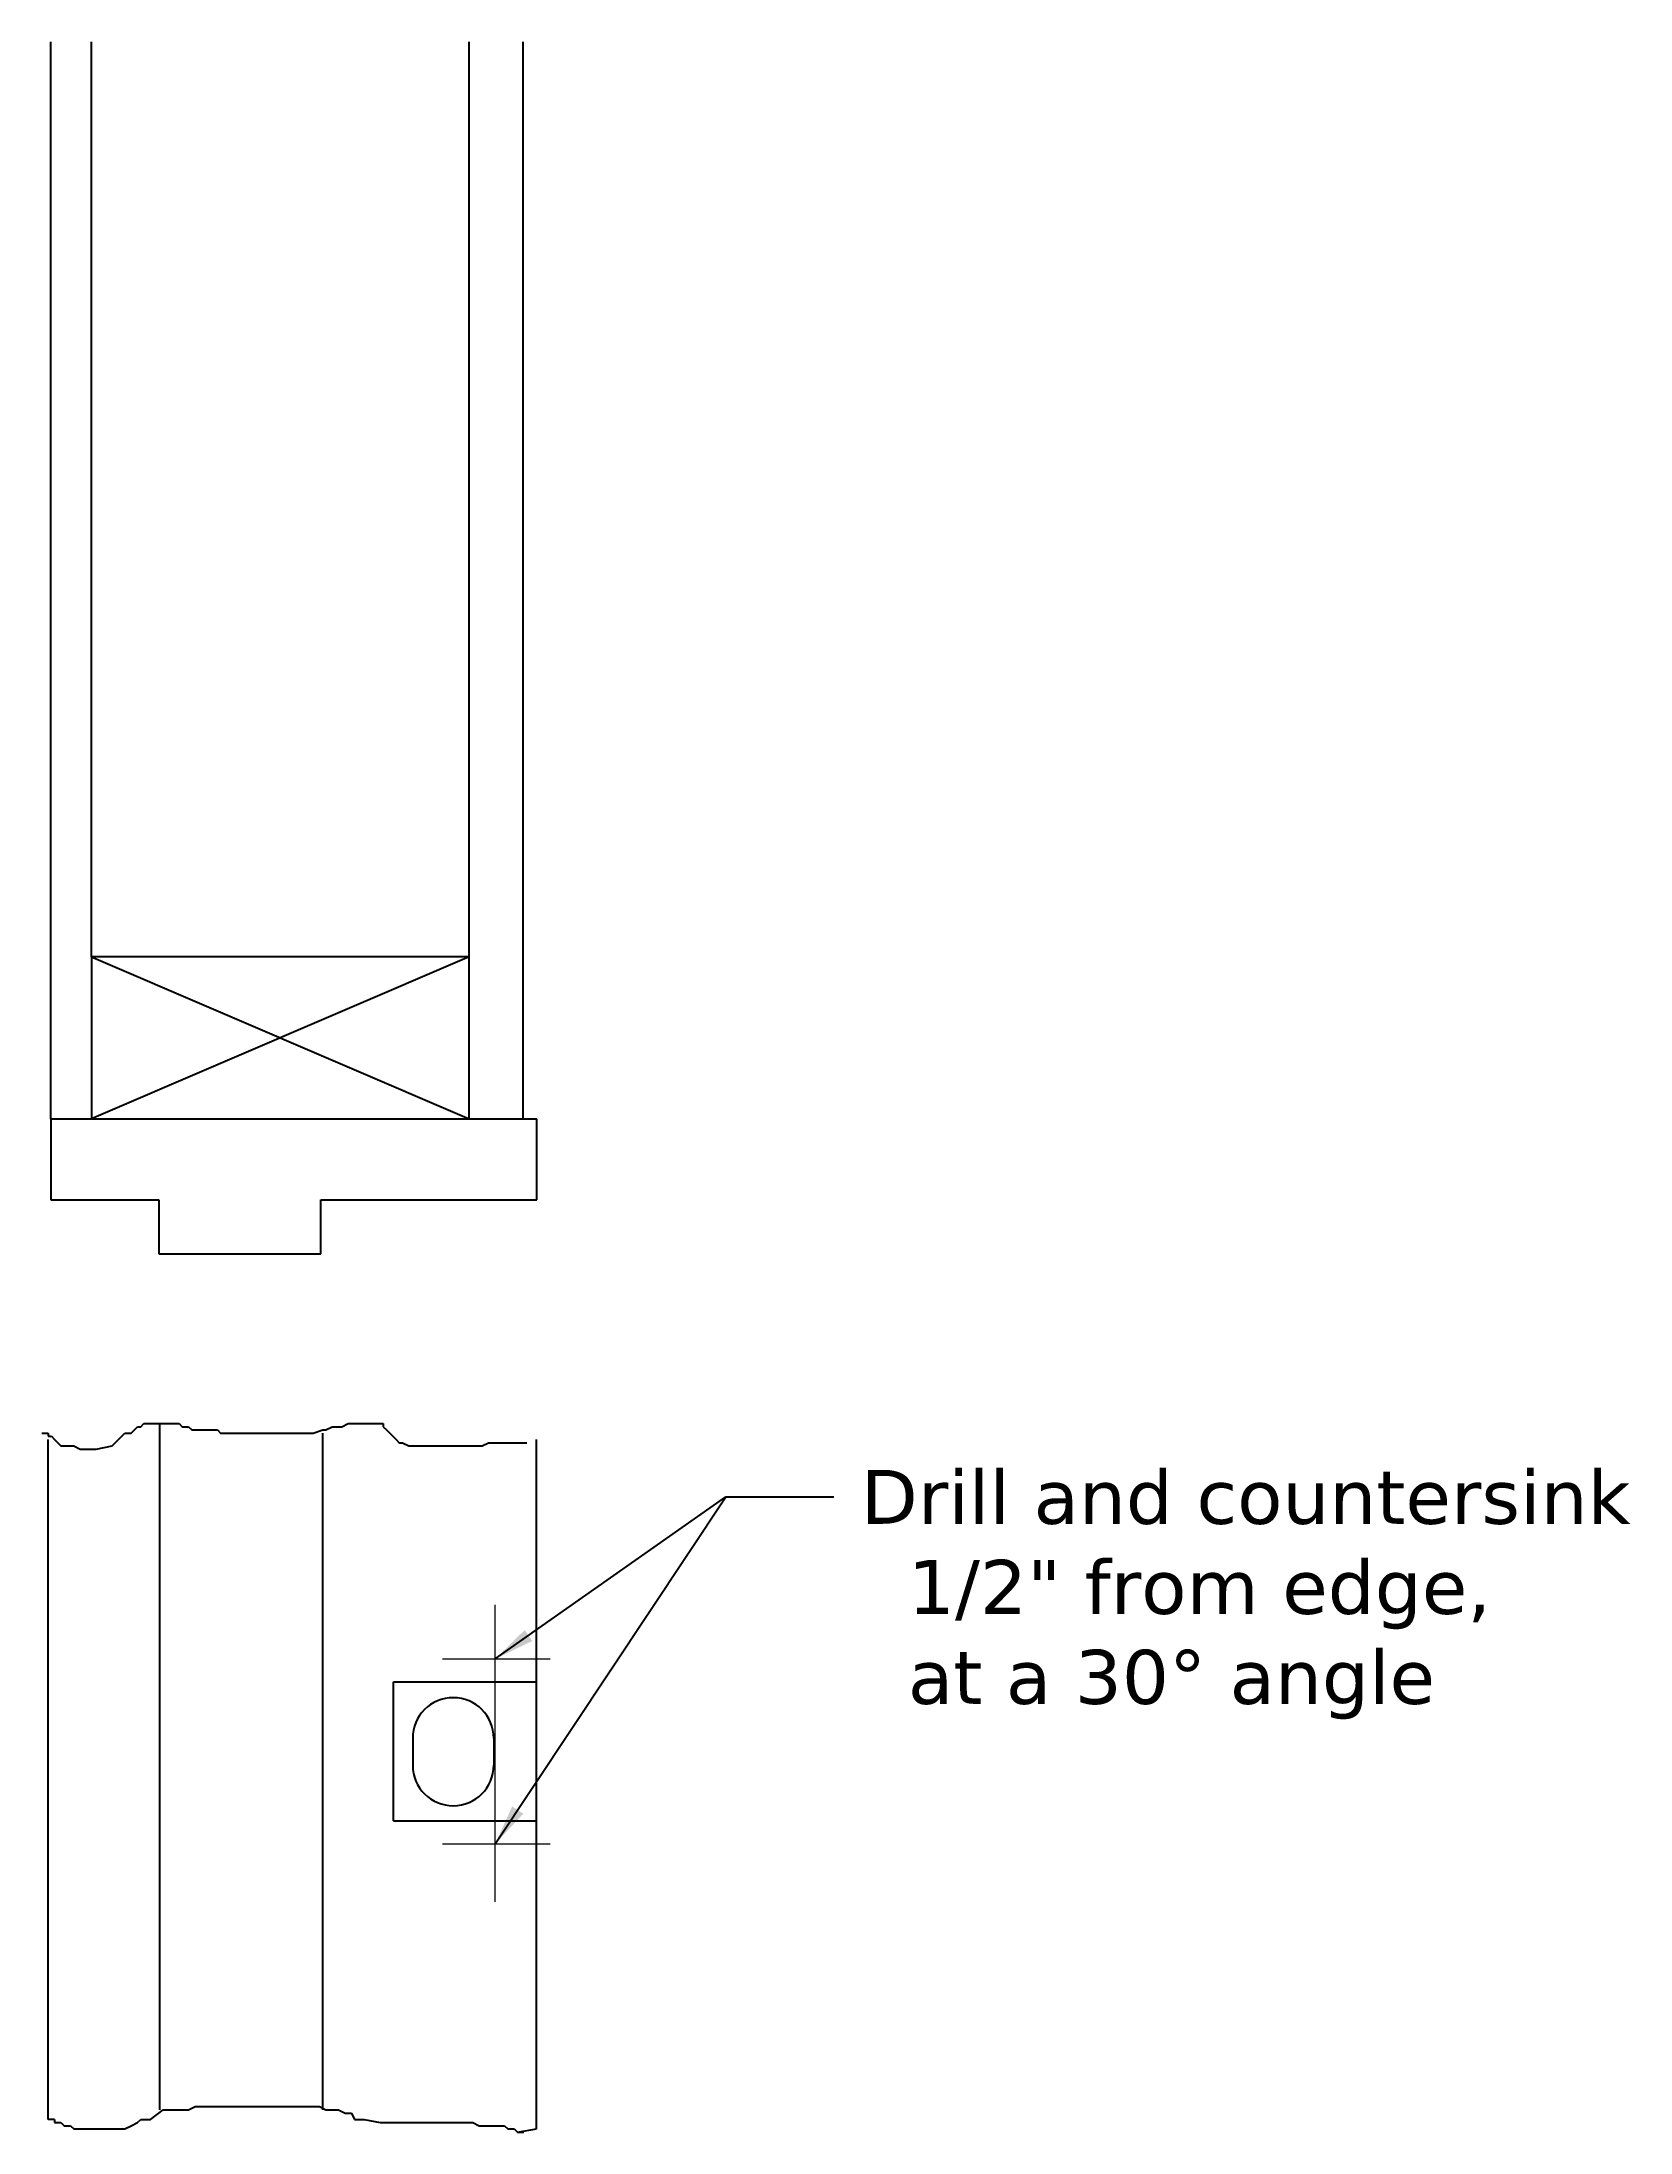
# Model space of a CAD drawing. Header units: inches. Extents: x 9.7 to 68.5, y 7.5 to 84.9.
import ezdxf

# ---------------------------------------------------------------- set-up
doc = ezdxf.new("R2010")
doc.units = ezdxf.units.IN
doc.linetypes.add('ACAD_ISO10W100', pattern=[18, 12, -2.95, 0.1, -2.95])
doc.layers.add('5_Strike Plate', color=7, linetype='Continuous', lineweight=25, true_color=0x000000)
doc.styles.get("Standard").update_dxf_attribs({"font": ''})
doc.styles.add('textstyle33', font='')
doc.styles.get('Standard').set_extended_font_data('txt')
doc.styles.get('textstyle33').set_extended_font_data('Nimbus Sans [UKWN]')
doc.dimstyles.get("Standard").update_dxf_attribs({"dimtxt": 2.5, "dimasz": 1.5, "dimexe": 1.25, "dimexo": 0.625, "dimtad": 1, "dimtxsty": 'Standard', "dimcen": 2.5, "dimadec": 0, "dimazin": 0, "dimtfac": 1, "dimtmove": 0, "dimatfit": 3, "dimfxl": 1, "dimarcsym": 0})

msp = doc.modelspace()

# ---------------------------------------------------------------- linework, layer by layer
at = {"layer": '5_Strike Plate'}
for p, q in [((10, 45), (10, 84.889)), ((11.5, 51), (11.5, 84.889)), ((25.5, 51), (25.5, 84.889)), ((27.5, 45), (27.5, 84.889)), ((25.5, 51), (11.5, 51)), ((11.5, 51), (11.5, 45)), ((11.5, 51), (25.5, 45)), ((25.5, 51), (11.5, 45)), ((25.5, 45), (25.5, 51)), ((10, 45), (11.5, 45)), ((10, 45), (10, 42)), ((11.5, 45), (11.5, 45)), ((11.5, 45), (28, 45)), ((25.5, 45), (27.5, 45)), ((28, 42), (28, 45)), ((10, 42), (14, 42)), ((14, 42), (14, 40)), ((20, 40), (20, 42)), ((20, 42), (28, 42)), ((14, 40), (20, 40)), ((9.664, 33.361), (9.9, 33.361)), ((9.9, 33.361), (9.9, 33.243)), ((12.501, 33.124), (12.738, 33.361)), ((12.738, 33.361), (12.974, 33.361)), ((12.974, 33.361), (13.092, 33.479)), ((13.092, 33.479), (13.211, 33.597)), ((13.211, 33.597), (13.329, 33.597)), ((13.329, 33.597), (13.447, 33.716)), ((13.447, 33.716), (13.565, 33.716)), ((13.565, 33.716), (13.684, 33.716)), ((13.684, 33.716), (13.92, 33.716)), ((13.92, 33.716), (14.038, 33.716)), ((14.038, 8.296), (14.038, 33.716)), ((14.038, 33.716), (14.157, 33.716)), ((14.157, 33.716), (14.511, 33.716)), ((14.511, 33.716), (14.629, 33.716)), ((14.629, 33.716), (14.748, 33.716)), ((14.748, 33.716), (14.866, 33.597)), ((14.866, 33.597), (14.984, 33.597)), ((14.984, 33.597), (15.102, 33.597)), ((15.102, 33.597), (15.221, 33.479)), ((15.221, 33.479), (15.339, 33.479)), ((15.339, 33.479), (15.457, 33.479)), ((15.457, 33.479), (15.575, 33.479)), ((15.575, 33.479), (15.694, 33.479)), ((15.694, 33.479), (15.812, 33.479)), ((15.812, 33.479), (16.048, 33.479)), ((16.048, 33.479), (16.166, 33.479)), ((16.166, 33.479), (16.285, 33.361)), ((16.285, 33.361), (16.403, 33.361)), ((16.403, 33.361), (16.521, 33.361)), ((16.521, 33.361), (16.639, 33.361)), ((16.639, 33.361), (16.876, 33.361)), ((16.876, 33.361), (16.994, 33.361)), ((16.994, 33.361), (17.231, 33.361)), ((17.231, 33.361), (17.585, 33.361)), ((17.585, 33.361), (17.822, 33.361)), ((17.822, 33.361), (17.94, 33.361)), ((17.94, 33.361), (18.176, 33.361)), ((18.176, 33.361), (18.295, 33.361)), ((18.295, 33.361), (18.531, 33.361)), ((18.531, 33.361), (18.649, 33.361)), ((18.649, 33.361), (19.359, 33.361)), ((19.359, 33.361), (19.713, 33.361)), ((19.713, 33.361), (20.068, 33.479)), ((20.068, 33.479), (20.186, 33.479)), ((20.068, 8.296), (20.068, 33.361)), ((20.186, 33.479), (20.423, 33.597)), ((20.423, 33.597), (20.777, 33.597)), ((20.777, 33.597), (21.014, 33.716)), ((21.014, 33.716), (21.25, 33.716)), ((21.25, 33.716), (21.369, 33.716)), ((21.369, 33.716), (21.487, 33.716)), ((21.487, 33.716), (21.605, 33.716)), ((21.605, 33.716), (21.723, 33.716)), ((21.723, 33.716), (21.841, 33.716)), ((21.841, 33.716), (21.96, 33.716)), ((21.96, 33.716), (22.196, 33.716)), ((22.196, 33.716), (22.314, 33.716)), ((22.314, 33.716), (22.314, 33.597)), ((22.314, 33.597), (22.433, 33.479)), ((22.433, 33.479), (22.551, 33.361)), ((22.551, 33.361), (22.669, 33.243)), ((9.9, 33.243), (10.019, 33.243)), ((9.9, 7.942), (9.9, 33.124)), ((10.019, 33.243), (10.137, 33.124)), ((10.137, 33.124), (10.255, 33.006)), ((10.255, 33.006), (10.373, 32.888)), ((10.373, 32.888), (10.61, 32.888)), ((10.61, 32.888), (10.728, 32.888)), ((10.728, 32.888), (10.846, 32.888)), ((10.846, 32.888), (11.083, 32.77)), ((11.083, 32.77), (11.437, 32.77)), ((11.437, 32.77), (11.674, 32.77)), ((11.674, 32.77), (12.265, 32.888)), ((12.265, 32.888), (12.501, 33.124)), ((22.669, 33.243), (22.787, 33.124)), ((22.787, 33.124), (22.906, 33.006)), ((22.906, 33.006), (23.024, 33.006)), ((23.024, 33.006), (23.26, 32.888)), ((23.26, 32.888), (23.378, 32.888)), ((23.378, 32.888), (23.497, 32.888)), ((23.497, 32.888), (23.851, 32.888)), ((23.851, 32.888), (23.97, 32.888)), ((23.97, 32.888), (24.206, 32.888)), ((24.206, 32.888), (24.324, 32.888)), ((24.324, 32.888), (24.561, 32.888)), ((24.561, 32.888), (24.679, 32.888)), ((24.679, 32.888), (24.797, 32.888)), ((24.797, 32.888), (25.034, 32.888)), ((25.034, 32.888), (25.27, 32.888)), ((25.27, 32.888), (25.507, 32.888)), ((25.507, 32.888), (25.625, 32.888)), ((25.625, 32.888), (25.861, 32.888)), ((25.861, 32.888), (25.979, 32.888)), ((25.979, 32.888), (26.216, 33.006)), ((26.216, 33.006), (26.452, 33.006)), ((26.452, 33.006), (26.689, 33.006)), ((26.689, 33.006), (26.925, 33.006)), ((26.925, 33.006), (27.044, 33.006)), ((27.044, 33.006), (27.28, 33.006)), ((27.28, 33.006), (27.398, 33.006)), ((27.398, 33.006), (27.516, 33.006)), ((27.516, 33.006), (27.635, 33.006)), ((27.989, 7.587), (27.989, 33.124)), ((22.69, 24.149), (27.989, 24.149)), ((22.69, 19.006), (22.69, 24.149)), ((23.404, 22.059), (23.404, 21.059)), ((26.404, 22.059), (26.404, 21.059)), ((22.69, 19.006), (27.989, 19.006)), ((10.137, 7.942), (9.9, 7.942)), ((10.137, 7.942), (10.137, 7.823)), ((10.137, 7.823), (10.373, 7.823)), ((10.373, 7.823), (10.491, 7.705)), ((12.974, 7.705), (13.211, 7.823)), ((13.211, 7.823), (13.329, 7.942)), ((13.329, 7.942), (13.684, 7.942)), ((13.684, 7.942), (14.157, 8.296)), ((14.157, 8.296), (14.629, 8.296)), ((14.629, 8.296), (14.984, 8.296)), ((14.984, 8.296), (15.102, 8.296)), ((15.102, 8.296), (15.339, 8.415)), ((15.339, 8.415), (15.575, 8.415)), ((15.575, 8.415), (15.694, 8.415)), ((15.694, 8.415), (15.812, 8.415)), ((15.812, 8.415), (16.048, 8.415)), ((16.048, 8.415), (16.166, 8.415)), ((16.166, 8.415), (16.285, 8.415)), ((16.285, 8.415), (16.403, 8.415)), ((16.403, 8.415), (16.521, 8.415)), ((16.521, 8.415), (16.639, 8.415)), ((16.639, 8.415), (16.758, 8.415)), ((16.758, 8.415), (16.876, 8.415)), ((16.876, 8.415), (16.994, 8.415)), ((16.994, 8.415), (17.231, 8.415)), ((17.231, 8.415), (17.585, 8.415)), ((17.585, 8.415), (17.703, 8.415)), ((17.703, 8.415), (17.822, 8.415)), ((17.822, 8.415), (17.94, 8.415)), ((17.94, 8.415), (18.058, 8.415)), ((18.058, 8.415), (18.176, 8.415)), ((18.176, 8.415), (18.295, 8.415)), ((18.295, 8.415), (18.413, 8.415)), ((18.413, 8.415), (18.531, 8.415)), ((18.531, 8.415), (18.649, 8.415)), ((18.649, 8.415), (18.767, 8.415)), ((18.767, 8.415), (19.595, 8.415)), ((19.595, 8.415), (19.713, 8.415)), ((19.713, 8.415), (19.95, 8.415)), ((19.95, 8.415), (20.186, 8.296)), ((20.186, 8.296), (20.423, 8.296)), ((20.423, 8.296), (20.659, 8.296)), ((20.659, 8.296), (20.896, 8.178)), ((20.896, 8.178), (21.132, 8.178)), ((21.132, 8.178), (21.25, 7.942)), ((21.25, 7.942), (21.369, 7.942)), ((21.369, 7.942), (21.605, 7.942)), ((21.605, 7.942), (22.196, 7.823)), ((22.196, 7.823), (22.314, 7.823)), ((22.314, 7.823), (22.433, 7.823)), ((22.433, 7.823), (22.551, 7.823)), ((22.551, 7.823), (22.669, 7.823)), ((22.669, 7.823), (22.787, 7.823)), ((22.787, 7.823), (23.024, 7.823)), ((23.024, 7.823), (23.26, 7.823)), ((23.26, 7.823), (23.378, 7.823)), ((23.378, 7.823), (23.497, 7.823)), ((23.497, 7.823), (23.851, 7.823)), ((23.851, 7.823), (24.088, 7.823)), ((24.088, 7.823), (24.206, 7.823)), ((24.206, 7.823), (24.443, 7.823)), ((24.443, 7.823), (24.561, 7.823)), ((24.561, 7.823), (24.679, 7.823)), ((24.679, 7.823), (24.915, 7.823)), ((24.915, 7.823), (25.034, 7.823)), ((25.034, 7.823), (25.27, 7.823)), ((25.27, 7.823), (25.388, 7.823)), ((25.388, 7.823), (25.507, 7.823)), ((25.507, 7.823), (25.625, 7.823)), ((25.625, 7.823), (25.861, 7.705)), ((10.491, 7.705), (10.728, 7.705)), ((10.728, 7.705), (10.846, 7.587)), ((10.846, 7.587), (11.201, 7.587)), ((11.201, 7.587), (11.437, 7.587)), ((11.437, 7.587), (11.674, 7.587)), ((11.674, 7.587), (11.91, 7.587)), ((11.91, 7.587), (12.028, 7.587)), ((12.028, 7.587), (12.147, 7.587)), ((12.147, 7.587), (12.265, 7.587)), ((12.265, 7.587), (12.383, 7.587)), ((12.383, 7.587), (12.501, 7.587)), ((12.501, 7.587), (12.738, 7.587)), ((12.738, 7.587), (12.974, 7.705)), ((25.861, 7.705), (26.098, 7.705)), ((26.098, 7.705), (26.216, 7.705)), ((26.216, 7.705), (26.452, 7.705)), ((26.452, 7.705), (26.689, 7.705)), ((26.689, 7.705), (26.807, 7.705)), ((26.807, 7.705), (26.925, 7.587)), ((26.925, 7.587), (27.044, 7.587)), ((27.044, 7.587), (27.162, 7.587)), ((27.162, 7.587), (27.28, 7.469)), ((27.28, 7.469), (27.989, 7.587)), ((27.28, 7.469), (27.398, 7.469)), ((27.398, 7.469), (27.516, 7.469))]:
    msp.add_line(p, q, dxfattribs=at)
at = {"layer": '5_Strike Plate', "linetype": 'ACAD_ISO10W100', "lineweight": 20}
for p, q in [((26.463, 16), (26.463, 27)), ((24.5, 25), (28.5, 25)), ((24.5, 18.152), (28.5, 18.152))]:
    msp.add_line(p, q, dxfattribs=at)
at = {"layer": '5_Strike Plate'}
for centre, start, end in [((24.904, 22.059), 0, 180), ((24.904, 21.059), 180, 0)]:
    msp.add_arc(centre, 1.5, start, end, dxfattribs=at)

# ---------------------------------------------------------------- texts
at = {"layer": '5_Strike Plate', "insert": (40, 32), "char_height": 3, "attachment_point": 1, "style": 'textstyle33'}
msp.add_mtext('\\fDejaVu Sans|b0|i0|c0|p0;\\H2;Drill and countersink\\P  1/2" from edge,\\P  at a 30%%d angle', dxfattribs=at)

# ---------------------------------------------------------------- leaders
at = {"layer": '5_Strike Plate'}
for points in [[(26.463, 25), (35, 31), (39, 31)], [(26.463, 18.152), (35, 31)]]:
    msp.add_leader(points, dimstyle='Standard', override={"dimscale": 1}, dxfattribs=at)

doc.saveas('drawing.dxf')
